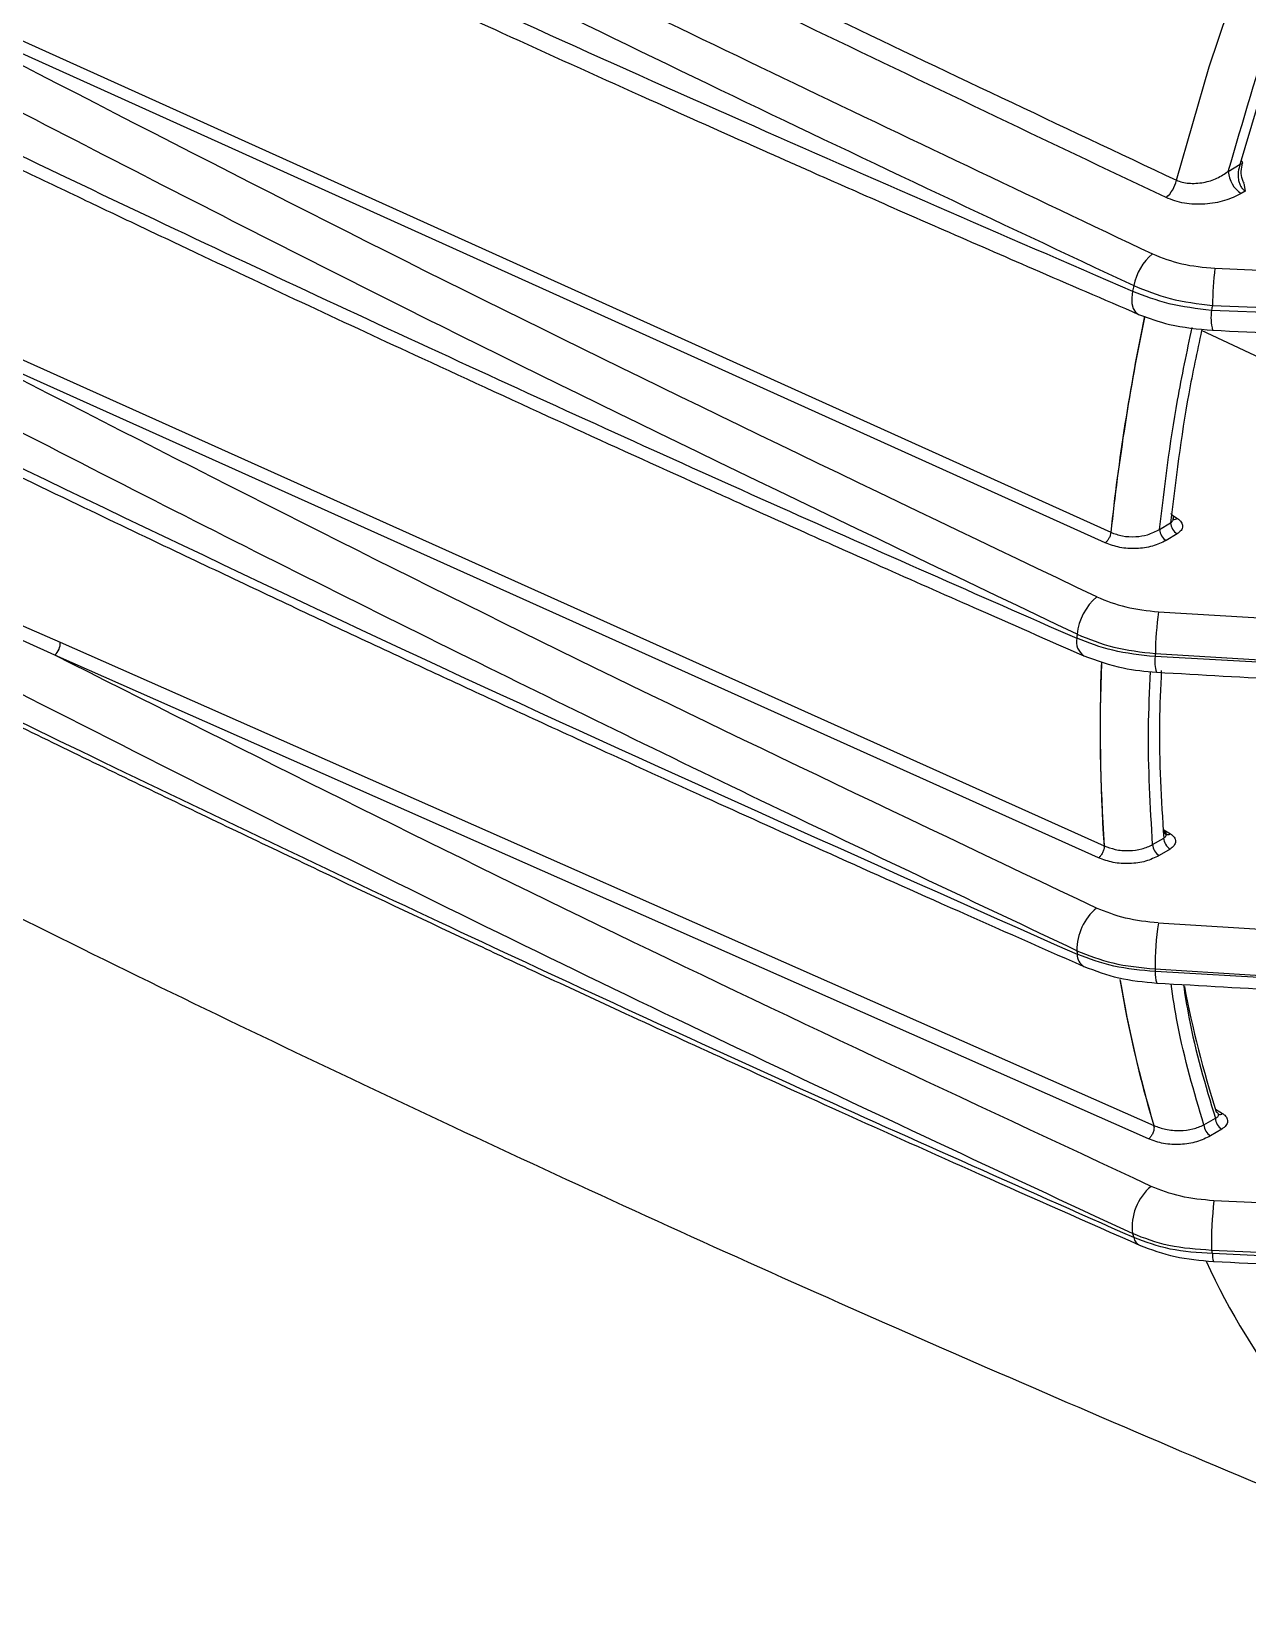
# Model space of a CAD drawing. Extents: x 7 to 135, y 1 to 99.
# Drawn here: x 96.134 to 98.133, y 9.062 to 11.649 of the extents above; entities that cross this region are included whole.
import ezdxf

# ---------------------------------------------------------------- set-up
doc = ezdxf.new("R2010")
doc.units = 0
doc.header["$MEASUREMENT"] = 0
doc.layers.add('OBJECT', color=7, linetype='CONTINUOUS')

msp = doc.modelspace()

# ---------------------------------------------------------------- linework, layer by layer
at = {"layer": 'OBJECT'}
for p, q in [((95.8377, 11.7604), (97.9082, 10.8258)), ((97.8993, 10.8085), (95.8288, 11.743)), ((98.1016, 11.419), (98.1209, 11.4306)), ((98.1293, 11.3865), (98.1229, 11.3827)), ((98.1271, 11.3992), (98.1293, 11.3865)), ((98.0796, 11.2598), (99.0738, 11.2176)), ((95.9627, 11.1797), (97.8973, 10.3105)), ((98.0738, 11.191), (99.0685, 11.1528)), ((98.0756, 11.1985), (99.0706, 11.1593)), ((97.8883, 10.2906), (95.9537, 11.16)), ((99.051, 10.6928), (98.0576, 11.1573)), ((97.9886, 10.8304), (98.0068, 10.8413)), ((98.0101, 10.8534), (98.018, 10.8485)), ((98.0105, 10.848), (98.0114, 10.8485)), ((98.0174, 10.8232), (97.9992, 10.8123)), ((95.9645, 10.7396), (96.1809, 10.6453)), ((96.1722, 10.6236), (95.9584, 10.7201)), ((97.987, 10.695), (98.9558, 10.6359)), ((96.1809, 10.6453), (97.9791, 9.8507)), ((97.9705, 9.8285), (96.1722, 10.6236)), ((98.9505, 10.5674), (97.9812, 10.6214)), ((97.9816, 10.6263), (98.9505, 10.568)), ((97.9954, 10.3369), (98.0063, 10.3302)), ((97.8973, 10.3105), (97.8973, 10.3096)), ((97.8975, 10.3095), (97.8975, 10.3104)), ((97.9772, 10.3124), (97.9953, 10.3232)), ((98.0059, 10.3051), (97.9878, 10.2943)), ((97.9865, 10.1836), (98.9557, 10.1247)), ((97.9812, 10.108), (98.9505, 10.0483)), ((98.9505, 10.0478), (97.9816, 10.1037)), ((98.0616, 9.8516), (98.0803, 9.8628)), ((98.0803, 9.8774), (98.0921, 9.8702)), ((97.9791, 9.8507), (97.9794, 9.8475)), ((97.9796, 9.8474), (97.9793, 9.8506)), ((98.0909, 9.8446), (98.0722, 9.8335)), ((99.0718, 9.6828), (98.0779, 9.7269)), ((99.0685, 9.5992), (98.0738, 9.6454)), ((99.0704, 9.5949), (98.0756, 9.64))]:
    msp.add_line(p, q, dxfattribs=at)
at = {"layer": 'OBJECT', "flags": 128}
for points in [[(98.0165, 11.4045), (98.0702, 11.5909), (98.1329, 11.778), (98.2044, 11.9648), (98.2843, 12.1505), (98.3723, 12.3343), (98.4679, 12.5152), (98.5707, 12.6925), (98.6802, 12.8653), (98.7959, 13.0328), (98.9173, 13.1942), (99.0438, 13.3489), (99.1748, 13.496), (99.3098, 13.6349), (99.448, 13.7649), (99.5889, 13.8855), (99.7317, 13.996), (99.8759, 14.0961)], [(98.1229, 11.4363), (98.1236, 11.4356), (98.1245, 11.4344), (98.1249, 11.4333), (98.1247, 11.4324), (98.1239, 11.4316), (98.1227, 11.431), (98.1209, 11.4306)], [(97.9439, 11.2221), (97.9427, 11.2113), (97.9432, 11.2016), (97.9454, 11.1936), (97.9491, 11.1876), (97.9541, 11.184)], [(97.9955, 10.3352), (97.9958, 10.3332), (97.9965, 10.3314), (97.9975, 10.3301), (97.9989, 10.3292), (98.0005, 10.3287), (98.0023, 10.3287), (98.0042, 10.3292), (98.0063, 10.3302)]]:
    msp.add_lwpolyline(points, dxfattribs=at)
at = {"layer": 'OBJECT'}
for centre, radius, start, end in [((98.1484, 11.422), 0.0469, 183.6768, 237.016), ((97.9648, 11.416), 0.0529, 310.4884, 347.4171), ((98.0373, 11.2127), 0.0931, 130.5994, 168.5397), ((98.6943, 11.189), 0.6189, 173.4282, 179.1223), ((102.423, 10.1729), 4.6003, 166.7003, 166.8164), ((101.5878, 10.4325), 3.7005, 168.3335, 173.8983), ((101.5586, 10.4369), 3.6707, 168.3367, 173.9205), ((98.1639, 11.1794), 0.0908, 172.6489, 193.7241), ((102.0683, 10.2424), 4.1056, 166.5347, 166.642), ((98.0302, 10.8428), 0.0235, 183.6839, 236.9081), ((98.0134, 10.8551), 0.0081, 252.5192, 305.2821), ((98.012, 10.8319), 0.0235, 183.6822, 236.9098), ((97.9458, 10.6486), 0.0933, 130.4402, 174.1642), ((98.4937, 10.6211), 0.5121, 171.7011, 179.4221), ((96.1551, 10.643), 0.0259, 311.3125, 5.1173), ((97.8797, 10.6457), 0.0278, 167.907, 235.2645), ((101.3904, 10.3611), 3.5498, 175.2009, 175.3086), ((100.6765, 10.5026), 2.7858, 177.737, 183.9525), ((100.6485, 10.502), 2.7576, 177.7426, 183.9836), ((98.0309, 10.6131), 0.0504, 170.4538, 200.1173), ((100.8659, 10.3816), 2.8947, 175.1504, 175.247), ((97.8897, 10.2927), 0.0194, 66.0729, 66.8507), ((98.0006, 10.3139), 0.0235, 183.682, 236.9102), ((98.0187, 10.3247), 0.0235, 183.6838, 236.9084), ((97.9437, 10.1385), 0.0912, 130.2233, 180.2629), ((98.4953, 10.1096), 0.5141, 171.7317, 180.1772), ((100.4788, 10.3761), 2.637, 185.18, 185.3111), ((97.8755, 10.1314), 0.0224, 178.3055, 239.9043), ((100.1195, 10.3047), 2.1473, 185.2552, 185.373), ((98.022, 10.099), 0.0407, 173.4763, 200.6385), ((99.8384, 10.4095), 1.9414, 189.4496, 196.7268), ((99.8379, 10.4092), 1.9407, 189.4962, 196.7274), ((99.8154, 10.4237), 1.819, 190.9263, 197.626), ((98.1037, 9.8643), 0.0235, 183.682, 236.91), ((98.0873, 9.877), 0.00829, 254.3024, 304.8324), ((97.9749, 9.8402), 0.0113, 66.9694, 68.2907), ((98.085, 9.8531), 0.0235, 183.682, 236.9127), ((98.0305, 9.6835), 0.0872, 129.7557, 186.9831), ((98.7081, 9.6541), 0.6344, 173.409, 180.7896), ((99.7495, 10.2526), 1.8964, 197.8006, 198.0104), ((97.9636, 9.67), 0.0179, 192.036, 247.0559), ((99.1355, 10.1214), 1.1789, 204.7614, 231.404), ((99.6707, 10.1678), 1.6802, 198.1154, 198.31), ((98.103, 9.6369), 0.0276, 173.6112, 200.9593)]:
    msp.add_arc(centre, radius, start, end, dxfattribs=at)
for points, knots in [([(98.1016, 11.419), (98.1255, 11.5013), (98.1737, 11.6671), (98.2673, 11.9189), (98.3774, 12.1729), (98.5048, 12.4263), (98.6482, 12.6756), (98.8056, 12.9165), (98.9748, 13.1458), (99.1538, 13.3605), (99.3393, 13.5576), (99.5287, 13.7347), (99.7195, 13.8924), (99.8478, 13.9806), (99.9114, 14.0244)], [0, 0, 0, 0, 0.080321, 0.16194, 0.244772, 0.329378, 0.414487, 0.5, 0.585518, 0.670628, 0.755228, 0.838066, 0.919682, 1, 1, 1, 1]), ([(94.5991, 13.1626), (94.7724, 13.0652), (95.1306, 12.8639), (95.6817, 12.5667), (96.2586, 12.2647), (96.8439, 11.9684), (97.4323, 11.6796), (97.8241, 11.4951), (98.0165, 11.4045)], [0, 0, 0, 0, 0.158254, 0.327068, 0.493707, 0.668378, 0.837141, 1, 1, 1, 1]), ([(97.9992, 11.3758), (97.6022, 11.5647), (96.8074, 11.9428), (95.6737, 12.5263), (94.9504, 12.9287), (94.5991, 13.1242)], [0, 0, 0, 0, 0.339225, 0.679039, 1, 1, 1, 1]), ([(98.1209, 11.4306), (98.15, 11.5285), (98.2083, 11.7251), (98.3252, 12.0217), (98.4624, 12.3156), (98.6202, 12.6017), (98.7939, 12.8765), (98.922, 13.0464), (98.9859, 13.131)], [0, 0, 0, 0, 0.165461, 0.332207, 0.5, 0.667783, 0.834534, 1, 1, 1, 1]), ([(94.5991, 13.0144), (94.9265, 12.8325), (95.6337, 12.4396), (96.7594, 11.8615), (97.5711, 11.476), (97.9767, 11.2834)], [0, 0, 0, 0, 0.301353, 0.650905, 1, 1, 1, 1]), ([(94.5988, 12.9424), (94.8038, 12.8284), (95.2262, 12.5934), (95.8836, 12.2449), (96.5669, 11.8953), (97.2548, 11.556), (97.7188, 11.338), (97.9461, 11.2312)], [0, 0, 0, 0, 0.190703, 0.392819, 0.598206, 0.803133, 1, 1, 1, 1]), ([(95.9345, 12.1332), (96.1659, 12.0236), (96.6166, 11.81), (97.2871, 11.5066), (97.7291, 11.3152), (97.9439, 11.2221)], [0, 0, 0, 0, 0.351668, 0.685, 1, 1, 1, 1]), ([(95.9451, 12.0966), (96.0052, 12.0678), (96.1131, 12.0162), (96.257, 11.9481), (96.3693, 11.8953), (96.463, 11.8515), (96.6393, 11.7695), (96.8635, 11.6664), (97.1299, 11.5459), (97.3004, 11.4697), (97.4261, 11.414), (97.5212, 11.3721), (97.642, 11.3191), (97.7891, 11.2551), (97.8962, 11.2089), (97.9541, 11.184)], [0, 0, 0, 0, 0.091689, 0.164516, 0.218484, 0.261787, 0.305981, 0.484382, 0.598114, 0.703056, 0.737321, 0.783987, 0.843319, 0.915321, 1, 1, 1, 1]), ([(97.8853, 10.7196), (97.5368, 10.8861), (96.8399, 11.2191), (96.1658, 11.5684), (95.8288, 11.743)], [0, 0, 0, 0, 0.500069, 1, 1, 1, 1]), ([(97.8531, 10.6581), (97.5024, 10.8257), (96.7964, 11.163), (96.1137, 11.5172), (95.7701, 11.6955)], [0, 0, 0, 0, 0.49662, 1, 1, 1, 1]), ([(95.7639, 11.6147), (95.9485, 11.5255), (96.3086, 11.3516), (96.843, 11.1028), (97.354, 10.8706), (97.6896, 10.7231), (97.8525, 10.6515)], [0, 0, 0, 0, 0.27038, 0.527173, 0.77038, 1, 1, 1, 1]), ([(95.7755, 11.5869), (95.8379, 11.5565), (95.95, 11.502), (96.0996, 11.4301), (96.2163, 11.3743), (96.3137, 11.3281), (96.497, 11.2415), (96.73, 11.1326), (97.007, 11.0054), (97.1843, 10.9249), (97.315, 10.866), (97.4137, 10.8217), (97.5394, 10.7657), (97.6923, 10.698), (97.8037, 10.6492), (97.8639, 10.6228)], [0, 0, 0, 0, 0.09169, 0.164516, 0.218483, 0.261785, 0.30598, 0.48438, 0.598112, 0.703053, 0.737319, 0.783987, 0.84332, 0.915323, 1, 1, 1, 1]), ([(98.0165, 11.4045), (98.0195, 11.4033), (98.0257, 11.401), (98.0366, 11.3993), (98.0486, 11.3991), (98.0645, 11.4011), (98.0838, 11.407), (98.0956, 11.415), (98.1016, 11.419)], [0, 0, 0, 0, 0.116905, 0.238657, 0.366332, 0.50085, 0.750249, 1, 1, 1, 1]), ([(98.1209, 11.4306), (98.1197, 11.4266), (98.1173, 11.4186), (98.1176, 11.4076), (98.1196, 11.3994), (98.1222, 11.3939), (98.1254, 11.3895), (98.128, 11.3875), (98.1293, 11.3865)], [0, 0, 0, 0, 0.250064, 0.499106, 0.634958, 0.762996, 0.884269, 1, 1, 1, 1]), ([(98.1276, 11.3995), (98.1265, 11.4015), (98.1236, 11.4073), (98.1223, 11.4194), (98.124, 11.4282), (98.1248, 11.4327)], [0, 0, 0, 0, 0.208807, 0.598257, 1, 1, 1, 1]), ([(98.1229, 11.3827), (98.1141, 11.3783), (98.0966, 11.3697), (98.0632, 11.3642), (98.0284, 11.3652), (98.0089, 11.3722), (97.9992, 11.3758)], [0, 0, 0, 0, 0.25017, 0.500065, 0.749912, 1, 1, 1, 1]), ([(97.9767, 11.2834), (97.9923, 11.2772), (98.0237, 11.2648), (98.0609, 11.2615), (98.0796, 11.2598)], [0, 0, 0, 0, 0.498503, 1, 1, 1, 1]), ([(97.9461, 11.2312), (97.9655, 11.2233), (98.0049, 11.2072), (98.0518, 11.2014), (98.0756, 11.1985)], [0, 0, 0, 0, 0.493198, 1, 1, 1, 1]), ([(97.9439, 11.2221), (97.9634, 11.2147), (98.003, 11.1995), (98.0499, 11.1939), (98.0738, 11.191)], [0, 0, 0, 0, 0.490951, 1, 1, 1, 1]), ([(97.9541, 11.184), (97.9707, 11.1778), (98.0081, 11.1639), (98.0515, 11.16), (98.0756, 11.1578)], [0, 0, 0, 0, 0.443297, 1, 1, 1, 1]), ([(97.8525, 10.138), (97.6896, 10.215), (97.354, 10.3734), (96.843, 10.6229), (96.3086, 10.8901), (95.9485, 11.0769), (95.7639, 11.1727)], [0, 0, 0, 0, 0.22962, 0.472827, 0.72962, 1, 1, 1, 1]), ([(97.8848, 10.2081), (97.5581, 10.363), (96.9044, 10.6731), (96.2707, 10.9977), (95.9537, 11.16)], [0, 0, 0, 0, 0.499771, 1, 1, 1, 1]), ([(97.9886, 10.8304), (97.9969, 10.9007), (98.0099, 11.0098), (98.0337, 11.1224), (98.0421, 11.1624)], [0, 0, 0, 0, 0.644547, 1, 1, 1, 1]), ([(98.0576, 11.1573), (98.0502, 11.1225), (98.0275, 11.0154), (98.0151, 10.9115), (98.0068, 10.8413)], [0, 0, 0, 0, 0.323975, 1, 1, 1, 1]), ([(98.0756, 11.1578), (98.2255, 11.1511), (98.5568, 11.1364), (98.8884, 11.1236), (99.07, 11.1166)], [0, 0, 0, 0, 0.452486, 1, 1, 1, 1]), ([(95.7701, 11.099), (96.1137, 10.9329), (96.7964, 10.6028), (97.5024, 10.2882), (97.8531, 10.132)], [0, 0, 0, 0, 0.50338, 1, 1, 1, 1]), ([(95.7814, 11.0791), (95.8586, 11.0414), (96.0009, 10.9719), (96.1975, 10.8772), (96.3595, 10.7999), (96.4967, 10.7349), (96.6212, 10.6763), (96.7384, 10.6215), (96.8506, 10.5694), (96.9646, 10.5167), (97.0949, 10.4569), (97.2495, 10.3864), (97.4305, 10.3046), (97.6381, 10.2117), (97.7859, 10.1465), (97.8642, 10.112)], [0, 0, 0, 0, 0.113555, 0.209387, 0.287504, 0.349518, 0.408662, 0.467872, 0.518677, 0.57033, 0.631749, 0.705423, 0.791353, 0.889543, 1, 1, 1, 1]), ([(95.1086, 11.0102), (95.1147, 11.0071), (95.1568, 10.9853), (95.2353, 10.9451), (95.3445, 10.8894), (95.5215, 10.7998), (95.7675, 10.6766), (96.0676, 10.529), (96.3527, 10.3909), (96.6143, 10.2662), (96.8195, 10.1697), (96.9791, 10.0953), (97.1112, 10.0342), (97.2755, 9.9588), (97.4726, 9.8692), (97.703, 9.7656), (97.8684, 9.6925), (97.9566, 9.6535)], [0, 0, 0, 0, 0.00666, 0.045998, 0.085281, 0.125191, 0.237395, 0.35003, 0.445598, 0.539735, 0.6256, 0.660553, 0.706261, 0.763051, 0.830931, 0.90991, 1, 1, 1, 1]), ([(97.9461, 9.6663), (97.7572, 9.7502), (97.3729, 9.9209), (96.7959, 10.1876), (96.2223, 10.4608), (95.658, 10.7377), (95.2938, 10.9235), (95.1116, 11.0164)], [0, 0, 0, 0, 0.194303, 0.395253, 0.602856, 0.801281, 1, 1, 1, 1]), ([(98.0068, 10.8413), (98.0077, 10.8421), (98.0093, 10.8435), (98.0109, 10.846), (98.0112, 10.8477), (98.0113, 10.8486)], [0, 0, 0, 0, 0.364995, 0.662234, 1, 1, 1, 1]), ([(98.0113, 10.8486), (98.0114, 10.8487), (98.0116, 10.8496), (98.0113, 10.8511), (98.0103, 10.8537), (98.0085, 10.8552), (98.0073, 10.8562)], [0, 0, 0, 0, 0.047223, 0.3032838, 0.5474218, 1, 1, 1, 1]), ([(98.018, 10.8485), (98.0204, 10.8466), (98.0252, 10.8428), (98.027, 10.8357), (98.0247, 10.8287), (98.0198, 10.825), (98.0174, 10.8232)], [0, 0, 0, 0, 0.24998, 0.499804, 0.749159, 1, 1, 1, 1]), ([(97.9085, 10.8257), (97.9082, 10.8241), (97.9077, 10.8209), (97.9055, 10.8159), (97.9026, 10.8114), (97.9004, 10.8094), (97.8993, 10.8085)], [0, 0, 0, 0, 0.241919, 0.5, 0.758081, 1, 1, 1, 1]), ([(97.9085, 10.8257), (97.9146, 10.8234), (97.9271, 10.8188), (97.9487, 10.8179), (97.9707, 10.8213), (97.9822, 10.8272), (97.9886, 10.8304)], [0, 0, 0, 0, 0.2446758, 0.5000619, 0.724504, 1, 1, 1, 1]), ([(97.9992, 10.8123), (97.992, 10.8088), (97.9778, 10.8019), (97.9505, 10.7981), (97.9226, 10.7997), (97.9071, 10.8055), (97.8993, 10.8085)], [0, 0, 0, 0, 0.250111, 0.500128, 0.750079, 1, 1, 1, 1]), ([(97.8853, 10.7196), (97.9008, 10.7134), (97.9317, 10.7009), (97.9685, 10.697), (97.987, 10.695)], [0, 0, 0, 0, 0.498432, 1, 1, 1, 1]), ([(97.9439, 9.6729), (97.7291, 9.773), (97.2871, 9.979), (96.6166, 10.3053), (96.1659, 10.5348), (95.9345, 10.6527)], [0, 0, 0, 0, 0.315, 0.648332, 1, 1, 1, 1]), ([(97.9812, 10.6214), (97.9574, 10.624), (97.9108, 10.6291), (97.8716, 10.6441), (97.8525, 10.6515)], [0, 0, 0, 0, 0.511473, 1, 1, 1, 1]), ([(97.8531, 10.6581), (97.8725, 10.6502), (97.9116, 10.6343), (97.9582, 10.629), (97.9816, 10.6263)], [0, 0, 0, 0, 0.496595, 1, 1, 1, 1]), ([(97.9747, 9.7506), (97.6706, 9.8924), (97.0608, 10.1768), (96.4689, 10.4744), (96.1722, 10.6236)], [0, 0, 0, 0, 0.4987517, 1, 1, 1, 1]), ([(97.8639, 10.6228), (97.8849, 10.6151), (97.9222, 10.6014), (97.965, 10.5974), (97.9836, 10.5957)], [0, 0, 0, 0, 0.566387, 1, 1, 1, 1]), ([(97.9772, 10.3124), (97.9734, 10.3751), (97.9678, 10.4673), (97.9722, 10.5654), (97.9736, 10.597)], [0, 0, 0, 0, 0.678587, 1, 1, 1, 1]), ([(97.9836, 10.5957), (98.1298, 10.5874), (98.4528, 10.569), (98.7759, 10.5508), (98.9528, 10.5408)], [0, 0, 0, 0, 0.452487, 1, 1, 1, 1]), ([(97.9914, 10.5986), (97.9901, 10.57), (97.9858, 10.475), (97.9914, 10.3857), (97.9953, 10.3232)], [0, 0, 0, 0, 0.300815, 1, 1, 1, 1]), ([(95.7537, 10.3754), (95.8771, 10.3123), (96.1957, 10.1493), (96.7152, 9.8994), (97.311, 9.624), (97.9114, 9.362), (98.3559, 9.1746), (98.6012, 9.0783), (98.644, 9.0616)], [0, 0, 0, 0, 0.130616, 0.337272, 0.543813, 0.750208, 0.956422, 1, 1, 1, 1]), ([(97.9953, 10.3232), (97.996, 10.3237), (97.9974, 10.3245), (97.9991, 10.3264), (98.0001, 10.3291), (97.9991, 10.3324), (97.9967, 10.3343), (97.9955, 10.3352)], [0, 0, 0, 0, 0.142662, 0.27385, 0.500997, 0.753142, 1, 1, 1, 1]), ([(98.0063, 10.3302), (98.0086, 10.3283), (98.0134, 10.3246), (98.0154, 10.3176), (98.0132, 10.3106), (98.0083, 10.3069), (98.0059, 10.3051)], [0, 0, 0, 0, 0.250028, 0.499858, 0.749222, 1, 1, 1, 1]), ([(97.8975, 10.3095), (97.8974, 10.3079), (97.8972, 10.3054), (97.896, 10.3017), (97.8948, 10.2989), (97.8933, 10.2963), (97.8912, 10.2932), (97.8894, 10.2917), (97.8883, 10.2906)], [0, 0, 0, 0, 0.242731, 0.372407, 0.504168, 0.635331, 0.76325, 1, 1, 1, 1]), ([(97.8975, 10.3104), (97.9034, 10.3082), (97.9157, 10.3034), (97.938, 10.3017), (97.9602, 10.3045), (97.9715, 10.3098), (97.9772, 10.3124)], [0, 0, 0, 0, 0.237322, 0.500076, 0.750005, 1, 1, 1, 1]), ([(97.9878, 10.2943), (97.9807, 10.2908), (97.9665, 10.284), (97.9393, 10.2803), (97.9115, 10.2819), (97.896, 10.2877), (97.8883, 10.2906)], [0, 0, 0, 0, 0.250087, 0.500111, 0.750077, 1, 1, 1, 1]), ([(97.9865, 10.1836), (97.9681, 10.1855), (97.9313, 10.1894), (97.9003, 10.2018), (97.8848, 10.2081)], [0, 0, 0, 0, 0.501584, 1, 1, 1, 1]), ([(97.8525, 10.138), (97.8716, 10.1304), (97.9108, 10.1148), (97.9574, 10.1103), (97.9812, 10.108)], [0, 0, 0, 0, 0.4885268, 1, 1, 1, 1]), ([(97.9816, 10.1037), (97.9582, 10.1058), (97.9116, 10.11), (97.8725, 10.1247), (97.8531, 10.132)], [0, 0, 0, 0, 0.503405, 1, 1, 1, 1]), ([(97.8642, 10.112), (97.8828, 10.105), (97.9196, 10.091), (97.9626, 10.0868), (97.984, 10.0847)], [0, 0, 0, 0, 0.50431, 1, 1, 1, 1]), ([(97.984, 10.0847), (98.1301, 10.0764), (98.453, 10.0579), (98.776, 10.0396), (98.9528, 10.0296)], [0, 0, 0, 0, 0.4524696, 1, 1, 1, 1]), ([(98.0616, 9.8516), (98.0454, 9.9058), (98.0233, 9.9797), (98.0107, 10.0615), (98.0074, 10.0834)], [0, 0, 0, 0, 0.732577, 1, 1, 1, 1]), ([(98.0277, 10.0822), (98.0305, 10.0643), (98.0427, 9.9868), (98.064, 9.9167), (98.0803, 9.8628)], [0, 0, 0, 0, 0.230599, 1, 1, 1, 1]), ([(98.0803, 9.8628), (98.0819, 9.8634), (98.0845, 9.8645), (98.0853, 9.8663), (98.0856, 9.867)], [0, 0, 0, 0, 0.579348, 1, 1, 1, 1]), ([(98.0856, 9.867), (98.0856, 9.8675), (98.0857, 9.8685), (98.085, 9.8701), (98.0837, 9.8715), (98.0824, 9.8724), (98.0818, 9.8729)], [0, 0, 0, 0, 0.26913, 0.523777, 0.766452, 1, 1, 1, 1]), ([(98.0921, 9.8702), (98.0934, 9.8693), (98.096, 9.8675), (98.0994, 9.8633), (98.101, 9.8573), (98.0984, 9.8502), (98.0934, 9.8465), (98.0909, 9.8446)], [0, 0, 0, 0, 0.125387, 0.250871, 0.500273, 0.74924, 1, 1, 1, 1]), ([(97.9796, 9.8474), (97.9795, 9.8457), (97.9793, 9.8432), (97.978, 9.8394), (97.9764, 9.8357), (97.9739, 9.8316), (97.9716, 9.8295), (97.9705, 9.8285)], [0, 0, 0, 0, 0.251216, 0.383346, 0.515983, 0.770816, 1, 1, 1, 1]), ([(98.0722, 9.8335), (98.065, 9.8299), (98.0505, 9.8228), (98.023, 9.8187), (97.9945, 9.8199), (97.9785, 9.8256), (97.9705, 9.8285)], [0, 0, 0, 0, 0.250139, 0.500157, 0.750082, 1, 1, 1, 1]), ([(97.9793, 9.8506), (97.9855, 9.8482), (97.9985, 9.8433), (98.0216, 9.8417), (98.0441, 9.8442), (98.0558, 9.8491), (98.0616, 9.8516)], [0, 0, 0, 0, 0.2393982, 0.4998244, 0.7498397, 1, 1, 1, 1]), ([(98.0779, 9.7269), (98.0592, 9.7286), (98.022, 9.732), (97.9904, 9.7444), (97.9747, 9.7506)], [0, 0, 0, 0, 0.501562, 1, 1, 1, 1]), ([(98.0738, 9.6454), (98.0499, 9.647), (98.003, 9.6502), (97.9634, 9.6654), (97.9439, 9.6729)], [0, 0, 0, 0, 0.509049, 1, 1, 1, 1]), ([(98.0756, 9.64), (98.0518, 9.6415), (98.0049, 9.6446), (97.9655, 9.6591), (97.9461, 9.6663)], [0, 0, 0, 0, 0.506802, 1, 1, 1, 1]), ([(97.9556, 9.6539), (97.9746, 9.6468), (98.012, 9.6328), (98.0556, 9.6289), (98.0772, 9.627)], [0, 0, 0, 0, 0.505074, 1, 1, 1, 1]), ([(98.0771, 9.6271), (98.228, 9.62), (98.5614, 9.6046), (98.8951, 9.5911), (99.0778, 9.5838)], [0, 0, 0, 0, 0.452447, 1, 1, 1, 1])]:
    msp.add_open_spline(points, degree=3, knots=knots, dxfattribs=at)

doc.saveas('drawing.dxf')
